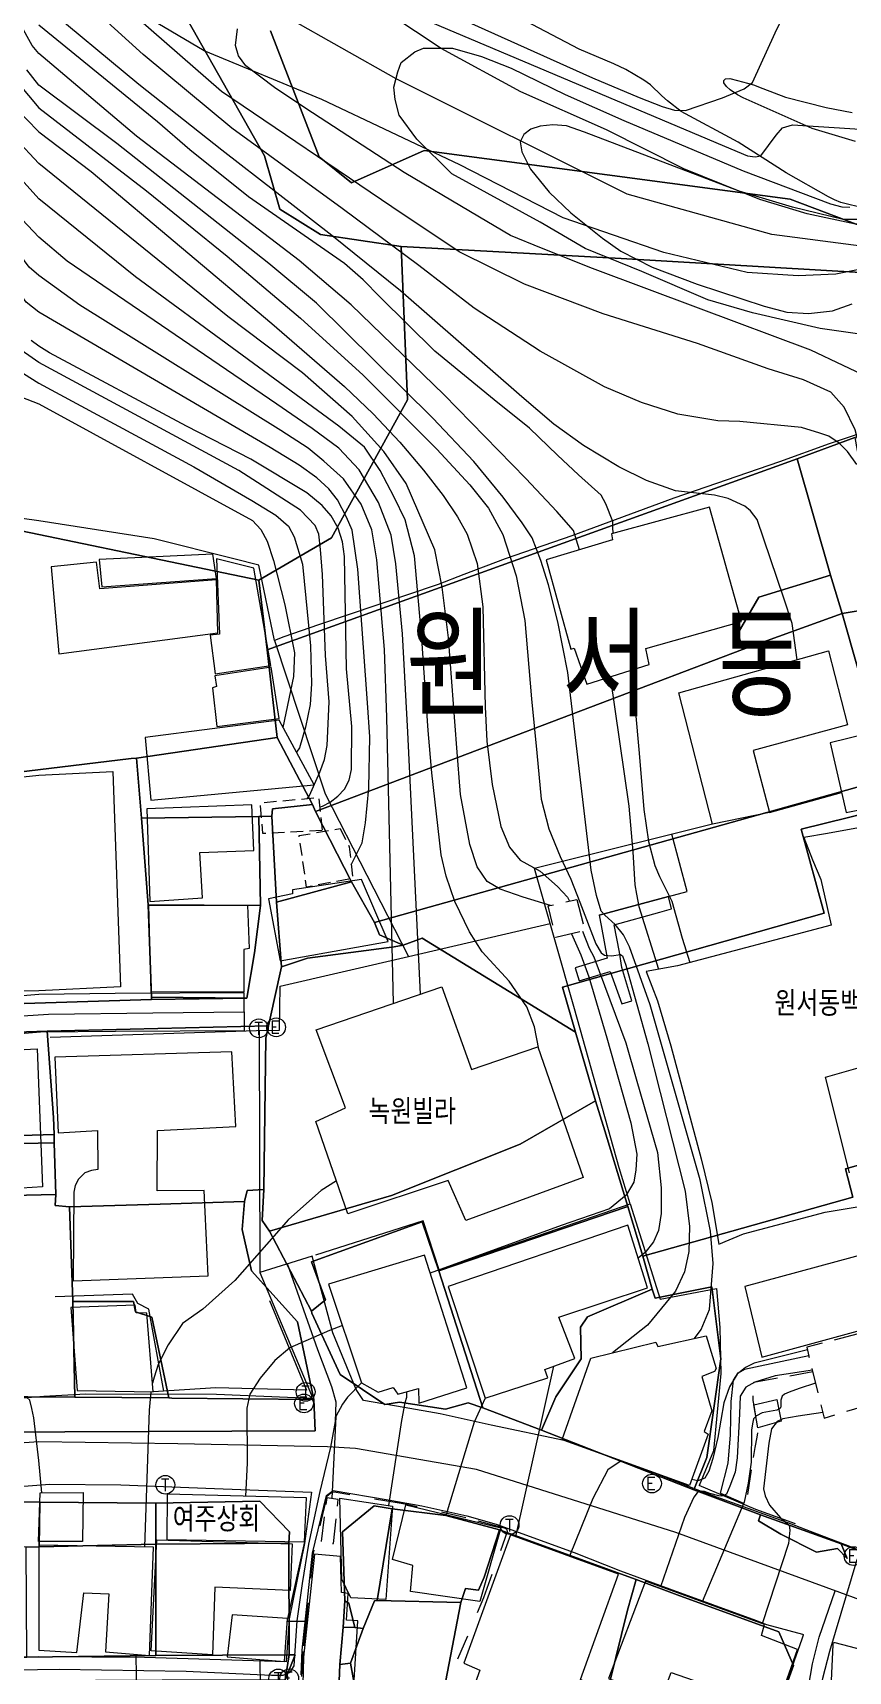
# Model space of a CAD drawing. Header units: feet. Extents: x 197796 to 199821, y 552499 to 555392.
# Drawn here: x 198932.3 to 198997.5, y 553707.9 to 553838.9 of the extents above; entities that cross this region are included whole.
import ezdxf

# ---------------------------------------------------------------- set-up
doc = ezdxf.new("R2010")
doc.units = ezdxf.units.FT
doc.header["$MEASUREMENT"] = 0
for name, pattern in [('ANYANG11', [1.5, 1, -0.5]), ('ANYANG3', [3, 2, -1]), ('ANYANG6', [4, 2, -2])]:
    doc.linetypes.add(name, pattern=pattern)
for name, color, linetype in [('AAA001', 7, 'CONTINUOUS'), ('AAA002', 7, 'CONTINUOUS'), ('AAA004', 7, 'ANYANG3'), ('AAA007', 7, 'ANYANG11'), ('AAA008', 7, 'CONTINUOUS'), ('AAC001', 7, 'CONTINUOUS'), ('AD002', 7, 'CONTINUOUS'), ('AD0022', 1, 'CONTINUOUS'), ('ADA085', 1, 'CONTINUOUS'), ('AE150', 7, 'CONTINUOUS'), ('AZ0202', 7, 'CONTINUOUS'), ('AZ0203', 7, 'CONTINUOUS'), ('AZ080', 1, 'CONTINUOUS'), ('AZ0801', 7, 'CONTINUOUS'), ('AZ081', 1, 'ANYANG3'), ('BA001', 5, 'CONTINUOUS'), ('BA002', 7, 'CONTINUOUS'), ('CAA001', 7, 'CONTINUOUS'), ('CAA002', 30, 'CONTINUOUS'), ('DZ001', 7, 'ANYANG6'), ('wipco_지적', 20, 'CONTINUOUS'), ('ZC002', 7, 'CONTINUOUS'), ('ZC251', 7, 'CONTINUOUS')]:
    doc.layers.add(name, color=color, linetype=linetype)
doc.styles.add('GHS', font='ROMANS', dxfattribs={"bigfont": 'NGSW.shx'})
doc.styles.add('NGSW', font='ROMANS.shx', dxfattribs={"bigfont": 'NGSW.shx'})

# ---------------------------------------------------------------- blocks, each defined once
blk = doc.blocks.new('AZ0202')
at = {"layer": 'AZ0202'}
blk.add_circle((0, 0), 0.75, dxfattribs=at)
at = {"layer": 'AZ0202', "style": 'GHS'}
blk.add_text('E', height=1, dxfattribs=at).set_placement((-0.5, -0.48))
blk = doc.blocks.new('AZ0203')
at = {"layer": 'AZ0203'}
blk.add_circle((0, 0), 0.75, dxfattribs=at)
at = {"layer": 'AZ0203', "style": 'GHS'}
blk.add_text('T', height=1, dxfattribs=at).set_placement((-0.36, -0.52))

msp = doc.modelspace()

# ---------------------------------------------------------------- linework, layer by layer
at = {"layer": 'AAA001', "color": 255, "flags": 128}
for points in [[(198988.96, 553791.84), (198986.41, 553800.98), (198978.56, 553798.84), (198978.66, 553798.38), (198973.34, 553796.77), (198975.32, 553789.62), (198975.58, 553789.71), (198976.6, 553786.83), (198981.58, 553788.41), (198981.33, 553789.68)], [(198937.65, 553794.44), (198937.39, 553796.58), (198933.75, 553796.21), (198934.37, 553789.24), (198947.09, 553790.93), (198946.98, 553795.16)], [(198946.99, 553795.29), (198946.7, 553797.23), (198937.6, 553796.8), (198937.82, 553794.61)], [(198949.96, 553796.09), (198946.98, 553796.86), (198947.21, 553790.82), (198946.48, 553790.74), (198946.88, 553787.64), (198951.33, 553788.31)], [(198951.35, 553788.19), (198946.86, 553787.5), (198946.99, 553786.64), (198946.65, 553786.52), (198947.02, 553783.43), (198952, 553784.07)], [(198954.79, 553778.77), (198951.98, 553783.94), (198941.27, 553782.57), (198941.73, 553777.55)], [(198949.96, 553773.53), (198949.8, 553777.17), (198941.4, 553776.86), (198941.65, 553769.43), (198945.87, 553769.73), (198945.66, 553773.35)], [(198960.71, 553766.25), (198958.59, 553771.2), (198953.06, 553770.37), (198953.07, 553770.05), (198951.15, 553769.65), (198952.08, 553764.7)], [(198949.47, 553769.14), (198949.59, 553765.68), (198949.18, 553765.6), (198949.16, 553762.22), (198941.76, 553762.2), (198941.57, 553769.15)], [(198946.31, 553739.51), (198946, 553746.33), (198942.24, 553746.29), (198942.27, 553751.14), (198948.53, 553751.46), (198948.21, 553757.43), (198934.04, 553756.99), (198934.31, 553750.94), (198937.46, 553751.14), (198937.5, 553748.01), (198936.99, 553747.92), (198936.45, 553747.73), (198935.95, 553747.23), (198935.69, 553746.73), (198935.56, 553746.2), (198935.53, 553739.11)], [(198981.45, 553738.54), (198979.88, 553743.55), (198965.52, 553738.65), (198968.47, 553729.71), (198973.47, 553731.34), (198973.25, 553732.02), (198975.64, 553732.88), (198974.36, 553736.2)], [(198963.61, 553741.15), (198955.95, 553738.84), (198958.57, 553730.95), (198959.91, 553730.2), (198961.1, 553730.56), (198961.48, 553730.03), (198963.14, 553730.49), (198963.17, 553729.33), (198967, 553730.55)], [(198941.92, 553730.22), (198941.4, 553736.52), (198940.56, 553736.54), (198940.47, 553737.17), (198935.34, 553736.96), (198935.85, 553730.33)], [(198974.62, 553726.41), (198976.92, 553732.91), (198982.13, 553734.2), (198982.28, 553733.84), (198986.15, 553734.7), (198986.94, 553732.09), (198986.8, 553731.85), (198985.79, 553731.46), (198986.6, 553728.7), (198985.99, 553727.04), (198986.31, 553726.85), (198984.82, 553722.74)], [(198936.33, 553722.18), (198936.27, 553718.26), (198932.75, 553718.25), (198932.89, 553722.14)], [(198961.07, 553721.08), (198960.52, 553713.61), (198957.73, 553713.74), (198957, 553715.23), (198956.85, 553721.73)], [(198969.73, 553719.36), (198968.03, 553713.45), (198962.5, 553714.26), (198962.69, 553716.34), (198961.05, 553716.82), (198962.12, 553721.19)], [(198932.77, 553709.56), (198935.82, 553709.37), (198936.37, 553714.14), (198938.37, 553714.06), (198938.11, 553709.44), (198941.63, 553709.15), (198941.94, 553717.81), (198932.77, 553717.96)], [(198953.03, 553718.07), (198952.88, 553714.33), (198946.85, 553714.6), (198946.66, 553709.19), (198941.75, 553709.51), (198942.2, 553718.38)], [(198979.14, 553715.63), (198970.5, 553718.8), (198966.76, 553708.52), (198968.04, 553707.97), (198966.3, 553703.15), (198970.05, 553701.61), (198969.87, 553701.26), (198973.95, 553699.73), (198976.78, 553706.9), (198976.1, 553707.23)], [(198957.52, 553714.09), (198956.98, 553714.18), (198956.89, 553717.05), (198954.81, 553717.24), (198953.95, 553709.01), (198953.82, 553704.67), (198954.35, 553701.98), (198958.56, 553702.7), (198958, 553707.17), (198958.28, 553711.91), (198957.37, 553711.95)], [(198981.3, 553715.07), (198978.34, 553707.31), (198982.56, 553705.75), (198983.35, 553707.78), (198991.77, 553704.84), (198993.44, 553709.62), (198990.57, 553710.73), (198990.8, 553711.61)], [(198952.43, 553708.67), (198952.67, 553712.1), (198948.24, 553712.4), (198947.83, 553709.02)]]:
    msp.add_lwpolyline(points, close=True, dxfattribs=at)
at = {"layer": 'AAA002', "color": 255, "flags": 128}
for points in [[(198932.77, 553762.31), (198930.31, 553762.25), (198929.5, 553779.2), (198932.78, 553779.56), (198938.7, 553779.84), (198939.31, 553762.61)], [(198972.68, 553757.83), (198976.31, 553747.37), (198966.93, 553743.93), (198965.52, 553747.14), (198957.49, 553744.45), (198954.93, 553751.86), (198957.29, 553752.94), (198954.94, 553759.17), (198965, 553762.62), (198967.37, 553756)]]:
    msp.add_lwpolyline(points, close=True, dxfattribs=at)
msp.add_lwpolyline([(198933.07, 553746.63), (198920.64, 553745.81), (198920.01, 553757.02), (198932.64, 553757.66), (198933.07, 553746.63)], dxfattribs=at)
at = {"layer": 'AAA004', "color": 255, "flags": 128}
for points in [[(198975.79, 553769.6), (198976.46, 553767.12), (198974.11, 553766.57), (198973.52, 553769.09)], [(198998.31, 553734.87), (198994.19, 553733.79), (198995.58, 553728.12), (198999.81, 553729.4)], [(198956.33, 553718.09), (198956.71, 553721.61), (198955.8, 553721.76), (198955.34, 553718.17)]]:
    msp.add_lwpolyline(points, close=True, dxfattribs=at)
at = {"layer": 'AAA007', "color": 255, "flags": 128}
for points in [[(198955.47, 553775.16), (198955.17, 553777.74), (198950.47, 553777.31), (198950.65, 553774.9)], [(198956.87, 553775.29), (198957.59, 553773.82), (198957.88, 553771.29), (198954.19, 553770.59), (198953.59, 553774.71)]]:
    msp.add_lwpolyline(points, close=True, dxfattribs=at)
at = {"layer": 'AAA008', "color": 255, "flags": 128}
for points in [[(198995.94, 553789.48), (198997.44, 553783.58), (198989.91, 553781.51), (198991.22, 553776.57), (198986.66, 553775.63), (198983.96, 553786.14)], [(199000.29, 553783.16), (198996.05, 553782.13), (198997.34, 553776.56), (199001.59, 553777.41)], [(198989.24, 553738.66), (198990.59, 553733.01), (199008.09, 553737.78), (199006.65, 553743.38)], [(198954.01, 553718.24), (198954.17, 553721.75), (198943.03, 553722.04), (198943, 553718.41)]]:
    msp.add_lwpolyline(points, close=True, dxfattribs=at)
for points in [[(198999.2, 553775.49), (198995.85, 553774.89), (198993.96, 553774.56), (198994.65, 553772.77), (198995.31, 553771.21), (198996.13, 553767.54), (198983.86, 553764.3), (198981.35, 553763.85), (198982.24, 553761.5), (198983.32, 553757.89), (198985.75, 553748.86), (198986.59, 553745.36), (198987.16, 553742.04), (198989.13, 553742.85), (198995.67, 553744.6), (198998.37, 553745.05)], [(198997.61, 553747.75), (198995.7, 553755.4), (199001.84, 553757.15)]]:
    msp.add_lwpolyline(points, dxfattribs=at)
at = {"layer": 'AAC001', "color": 255}
msp.add_lwpolyline([(199006.35, 553809.74), (199000.32, 553807.49), (198995.98, 553806.06), (198992.01, 553804.62), (198983.57, 553801.7), (198975.39, 553798.7), (198970.07, 553796.86), (198966.75, 553795.61), (198964.71, 553794.8), (198955.15, 553791.56), (198952.36, 553790.6), (198951.63, 553790.33), (198950.36, 553796.34), (198948.36, 553796.86), (198941.99, 553798.45), (198932.78, 553799.9), (198925.69, 553800.87), (198912.93, 553802.84)], dxfattribs=at)
at = {"layer": 'AAC001', "color": 255, "flags": 128}
for points in [[(198951.63, 553790.33), (198955.68, 553778.05), (198962.33, 553765.05)], [(198991.22, 553776.57), (198996.96, 553778.17)], [(198986.66, 553775.63), (198982.49, 553774.6), (198974.44, 553772.6), (198972.41, 553772.09)], [(198980.06, 553745.26), (198979.18, 553748.14), (198975.62, 553760.86), (198972.41, 553772.09)], [(198962.33, 553765.05), (198973.66, 553767.69)], [(198952.01, 553759.14), (198952.08, 553762.66), (198962.33, 553765.05)], [(198933.67, 553758.6), (198950.18, 553759.13)], [(198950.18, 553759.13), (198952.01, 553759.14)], [(198950.39, 553759.13), (198950.44, 553739.78)], [(198964.79, 553739.98), (198980.06, 553745.26), (198982.47, 553737.63), (198986.97, 553738.49), (198987.24, 553735.37), (198987.33, 553731.7), (198986.73, 553725.5), (198985.58, 553722.73)], [(198964.79, 553739.98), (198963.52, 553743.89), (198954.91, 553741.16)], [(198942.77, 553730.27), (198941.58, 553736.83), (198940.68, 553737.3), (198940.27, 553738.05), (198934.08, 553737.83)], [(198951.21, 553737.54), (198954.19, 553730.35), (198946.92, 553730.54), (198941.92, 553730.22)], [(198993.29, 553719.67), (198990.11, 553720.81), (198985.58, 553722.73)], [(198954.01, 553718.24), (198952.67, 553712.1)]]:
    msp.add_lwpolyline(points, dxfattribs=at)
at = {"layer": 'AD002', "color": 255, "flags": 128}
for points in [[(198915.25, 553795.19), (198915.09, 553791.92), (198913.55, 553784.44), (198911.5, 553784.58), (198910.96, 553778.91), (198910.55, 553773.13), (198910.49, 553771.72), (198910.43, 553770.33), (198909.58, 553760.05), (198909.51, 553759.59), (198909.54, 553759.06), (198914.5, 553759.14), (198918.75, 553759.22), (198920.79, 553759.61), (198933.54, 553760.43), (198941.9, 553760.53), (198949.2, 553760.63)], [(198908.41, 553703.8), (198908.36, 553705.31), (198908.27, 553707.94), (198912.22, 553707.98), (198918.6, 553708.08), (198921.74, 553708.01), (198929.16, 553707.97), (198934.41, 553708.05), (198944.56, 553707.88), (198951.39, 553707.57), (198952.31, 553707.57), (198952.87, 553707.8), (198953.18, 553708.32), (198953.43, 553711.9), (198953.86, 553714.9), (198954.37, 553718.04), (198955.28, 553722.26), (198956.12, 553725.81), (198956.51, 553727.86), (198956.54, 553729.4), (198956.21, 553730.62), (198955.09, 553733.59), (198952.66, 553740.46)], [(199046.21, 553706.99), (199039.15, 553709.86), (199038.02, 553710.21), (199033.28, 553710.19), (199011.07, 553710.64), (199007.79, 553710.77), (198999.03, 553713.38), (198983.71, 553718.97), (198967.78, 553724.01), (198958.09, 553725.68), (198955.85, 553725.83), (198943.9, 553726.06), (198932.77, 553726.23), (198924.94, 553725.7)], [(198993.9, 553704.12), (198994.64, 553708.47), (198995.18, 553710.6), (198996.47, 553714.31)]]:
    msp.add_lwpolyline(points, dxfattribs=at)
at = {"layer": 'AD0022', "color": 255}
for points in [[(198926.82, 553758.52), (198932.91, 553759.01), (198938.9, 553759.08), (198949.21, 553759.13), (198949.2, 553762.13), (198938.87, 553762.08), (198932.77, 553762.01), (198926.62, 553761.51)], [(199000.12, 553716.87), (198997.3, 553717.99), (198994.84, 553718.91), (198992.97, 553719.63), (198986.05, 553722.16), (198981.96, 553723.74), (198974.8, 553726.32), (198968.94, 553727.56), (198964.88, 553728.46), (198961.99, 553728.97), (198958.74, 553729.53), (198958.16, 553730.41), (198956.29, 553734.95), (198954.63, 553741.07), (198950.44, 553739.78), (198954.58, 553729.96), (198954.55, 553729.7), (198946.98, 553730), (198936.53, 553730.05), (198933.16, 553729.84), (198924.91, 553729.19)]]:
    msp.add_lwpolyline(points, dxfattribs=at)
at = {"layer": 'AD0022', "color": 255, "flags": 128}
msp.add_lwpolyline([(198932.76, 553709.02), (198927.36, 553708.95), (198923.5, 553709.02), (198918.76, 553709.07), (198911.58, 553708.93), (198910.33, 553708.97), (198910.26, 553713.75), (198910.25, 553714.7), (198910.11, 553721.66), (198910.12, 553721.98), (198918.67, 553722.15), (198922.97, 553722.1), (198925.35, 553722.2), (198933.65, 553722.85), (198939.32, 553722.78), (198946.81, 553722.5), (198954.59, 553722.19), (198954.01, 553718.1), (198952.8, 553712.06), (198952.56, 553708.62), (198941.21, 553708.97)], close=True, dxfattribs=at)
for points in [[(198953.75, 553707.59), (198953.82, 553709.56), (198954.65, 553717.32), (198955.79, 553721.93), (198956.32, 553722.33), (198960.7, 553721.58), (198963.41, 553721.1), (198966.99, 553720.3), (198969.34, 553719.63), (198975.58, 553717.37), (198979.3, 553715.91), (198983.22, 553714.46), (198990.09, 553711.95), (198990.97, 553711.61), (198993.84, 553710.85), (198993.89, 553710.81), (198993.89, 553710.77), (198993.79, 553710.45), (198992.09, 553705.62)], [(198995.28, 553688.35), (198996.3, 553710), (198996.31, 553710.13), (198996.34, 553710.16), (198996.39, 553710.17), (198996.43, 553710.17), (199006, 553707.66)]]:
    msp.add_lwpolyline(points, dxfattribs=at)
at = {"layer": 'ADA085', "color": 255, "flags": 128}
for points in [[(199005.66, 553821.04), (199004.22, 553824.76), (199000.92, 553824.56), (199000.43, 553824.62), (198998.87, 553824.86), (198996.92, 553825.35), (198996.41, 553825.55), (198995.93, 553825.79), (198992.55, 553827.72), (198988.69, 553830.18), (198984.15, 553832.63), (198983.05, 553833.47), (198982.61, 553833.88), (198981.69, 553834.76), (198981.17, 553835.14), (198979.72, 553835.99), (198978.76, 553836.45), (198975.98, 553837.61), (198970.59, 553840.45)], [(198998.1, 553830.22), (198994.63, 553831.26), (198989.1, 553833.71), (198988.66, 553833.95), (198988.06, 553834.36), (198987.76, 553834.64), (198987.57, 553834.91), (198987.55, 553835.12), (198987.68, 553835.25), (198988.04, 553835.26), (198988.65, 553835.11), (198989.45, 553834.89), (198989.92, 553834.77), (198990.68, 553834.48), (198992.49, 553833.78), (198995.73, 553832.94), (198997.83, 553832.54)]]:
    msp.add_lwpolyline(points, dxfattribs=at)
at = {"layer": 'AE150', "color": 255, "flags": 128}
for points in [[(198983.36, 553768.85), (198983.12, 553769.84), (198977.58, 553768.35), (198977.75, 553767.53), (198978.23, 553764.9), (198975.68, 553764.14), (198975.98, 553763.1), (198978.46, 553763.85), (198979.39, 553761.25), (198980.21, 553761.49), (198979.41, 553764.17), (198979.2, 553765.4), (198978.78, 553767.59), (198982.45, 553768.59)], [(198989.96, 553729.18), (198991.8, 553729.61), (198992.15, 553727.87), (198990.27, 553727.35)]]:
    msp.add_lwpolyline(points, close=True, dxfattribs=at)
at = {"layer": 'AZ080', "color": 255, "flags": 128}
msp.add_lwpolyline([(198987.29, 553722.12), (198987.9, 553724.51), (198988.08, 553726.79), (198988.14, 553729.44), (198988.34, 553731.15), (198988.7, 553731.75), (198989.22, 553732.04), (198994.35, 553733.12)], dxfattribs=at)
at = {"layer": 'AZ0801', "color": 255, "flags": 128}
msp.add_lwpolyline([(198977.58, 553768.35), (198983.12, 553769.84), (198984.62, 553770.23), (198983.39, 553774.82)], dxfattribs=at)
at = {"layer": 'AZ081', "color": 255, "flags": 128}
msp.add_lwpolyline([(198987.29, 553722.12), (198989.3, 553721.24), (198989.4, 553721.48), (198990.05, 553725.78), (198990.22, 553726.6), (198990.31, 553727.15), (198989.97, 553729.13), (198989.91, 553729.52), (198989.89, 553730.44), (198989.96, 553731), (198994.67, 553731.84), (198994.35, 553733.12)], dxfattribs=at)
at = {"layer": 'BA001', "color": 255, "flags": 128}
for points in [[(199024.11, 553831.12), (199022.25, 553828.32), (199021.9, 553827.72), (199021.06, 553826.63), (199020.54, 553826.41), (199018.19, 553826.05), (199016.44, 553825.92), (199014.67, 553825.9), (199011.47, 553825.88), (199009.74, 553825.75), (199004.27, 553824.38), (199001.71, 553823.82), (198998.09, 553823.62), (198994.21, 553824.44), (198990.43, 553825.6), (198984.36, 553828.05), (198978.16, 553831.15), (198971.32, 553834.19), (198964.94, 553837.68), (198956.74, 553843.14), (198946.24, 553851.43), (198932.79, 553862.89)], [(199024.11, 553831.12), (199027.34, 553832.71), (199027.59, 553831.46), (199027.24, 553826.34), (199026.77, 553824.95), (199023.26, 553820.15), (199022.38, 553819.37), (199021.45, 553819.12), (199020.08, 553819.16), (199017.8, 553820.02), (199013.35, 553822.8), (199012.93, 553822.81), (199004.88, 553821.31), (198996.52, 553819.63), (198993.51, 553819.48), (198989.43, 553819.75), (198982.75, 553821.35), (198974.72, 553824.12), (198966.43, 553828.36), (198955.41, 553833.58), (198946, 553837.47), (198932.79, 553845.29)]]:
    msp.add_lwpolyline(points, dxfattribs=at)
at = {"layer": 'BA002', "color": 255, "flags": 128}
msp.add_lwpolyline([(199025.58, 553831.84), (199025.36, 553830.62), (199023.14, 553825.32), (199020.68, 553823.47), (199017.23, 553823.47), (199013.54, 553823.93), (199007.14, 553823.24), (199004.44, 553822.78), (198998.53, 553821.86), (198991.39, 553822.78), (198979.82, 553826.01), (198961.36, 553835.24), (198948.32, 553842.62), (198932.79, 553854.62)], dxfattribs=at)
at = {"layer": 'CAA001', "color": 255, "flags": 128}
for points, elevation in [([(198973.7, 553769.13), (198971.5, 553769.79), (198969.66, 553770.42), (198968.63, 553771.04), (198967.82, 553772.21), (198967.23, 553774.01), (198966.49, 553778.01), (198966.2, 553781.74), (198965.53, 553790.52), (198965.02, 553794.59), (198964.43, 553797.56), (198962.14, 553802.88), (198960.37, 553805.43), (198957.84, 553808.24), (198953.86, 553811.73), (198947.88, 553816.22), (198932.78, 553828.47), (198930.94, 553830.45), (198928.62, 553833.63), (198926.84, 553836.52), (198923.01, 553844.14)], 55), ([(198978.71, 553798.88), (198978.69, 553799.38), (198978.69, 553799.84), (198978.13, 553801.24), (198977.75, 553801.95), (198975.94, 553803.58), (198974.25, 553805.14), (198972.01, 553807.29), (198969.19, 553809.58), (198964.43, 553813.45), (198960.06, 553817.79), (198958.71, 553819.17), (198957.22, 553820.47), (198949.55, 553825.81), (198944.86, 553829.57), (198942.26, 553831.81), (198932.78, 553839.54)], 50), ([(199002.9, 553814.18), (198995.25, 553815.28), (198989.86, 553816.52), (198986.28, 553817.56), (198981, 553819.83), (198976.46, 553821.66), (198972.87, 553823.79), (198965.8, 553827.65), (198963.01, 553830.42), (198961.58, 553832.34), (198961.26, 553833.58), (198961.16, 553834.57), (198961.48, 553835.81), (198961.74, 553836.55), (198962.85, 553837.39), (198963.53, 553837.69), (198965.86, 553837.69), (198968.18, 553837.04), (198970.55, 553836.1), (198974.88, 553833.98), (198979.57, 553831.9), (198989.1, 553827.88), (198996.1, 553825.23), (198997, 553825.01), (198997.63, 553824.98)], 45), ([(198955.25, 553777.01), (198955.47, 553777.07), (198956.06, 553777.38), (198956.69, 553777.86), (198957.23, 553778.43), (198957.58, 553779.14), (198957.78, 553779.99), (198957.8, 553783.43), (198957.38, 553788.06), (198957.21, 553797.03), (198957.07, 553798.2), (198956.7, 553799.31), (198956.14, 553800.28), (198955.43, 553801.11), (198954.21, 553802.13), (198949.73, 553804.82), (198944.58, 553807.46), (198933.63, 553813.32), (198932.78, 553813.86), (198932.15, 553814.3)], 60), ([(198980.25, 553787.99), (198980.46, 553784.85), (198980.79, 553781.31), (198981.17, 553776.81), (198981.54, 553774.25), (198982.04, 553772.31), (198982.41, 553771.45), (198983.4, 553769.47), (198984.23, 553766.52), (198984.85, 553764.56)], 50), ([(198975.38, 553766.87), (198976.13, 553765.18), (198976.77, 553763.42), (198978.21, 553758.53), (198980.11, 553751.74), (198980.6, 553749.24), (198980.51, 553747.99), (198980.37, 553746.99), (198979.75, 553745.95), (198978.42, 553744.87), (198974.56, 553743.54), (198964.07, 553739.72)], 55), ([(198957.05, 553735.53), (198956.01, 553735.13), (198952.84, 553733.74), (198951.66, 553732.72), (198950.47, 553731.33), (198949.65, 553730.03), (198949.4, 553728.91), (198949.44, 553724.52), (198949.31, 553721.88)], 55), ([(198994.24, 553733.58), (198989.99, 553732.52), (198989.28, 553732.17), (198988.62, 553731.63), (198988, 553730.62), (198987.55, 553729.34), (198987.09, 553726.58), (198986.67, 553724.89), (198986.36, 553723.87), (198986.04, 553723.32), (198985.49, 553723.11), (198984.99, 553723.21)], 50), ([(198979.34, 553724.71), (198978.27, 553724), (198977.09, 553721.7), (198975.22, 553717.07)], 50), ([(198952.65, 553711.87), (198954.25, 553711.88)], 55)]:
    msp.add_lwpolyline(points, dxfattribs=dict(at, elevation=elevation))
at = {"layer": 'CAA002', "color": 255, "flags": 128}
for points, elevation in [([(198993.43, 553788.78), (198993.02, 553791.67), (198992.35, 553793.71), (198990.22, 553800), (198989.69, 553800.7), (198989.24, 553801.06), (198987.89, 553801.67), (198986.82, 553801.94), (198983.69, 553802.29), (198981.38, 553803.11), (198979.15, 553804.2), (198976.33, 553805.91), (198973.96, 553807.62), (198971.4, 553809.8), (198961.71, 553818.29), (198956.2, 553822.71), (198947.42, 553829.53), (198940.78, 553834.79), (198932.79, 553841.39), (198932.05, 553842.21), (198928.93, 553848.14), (198927.97, 553849.92), (198924.01, 553858.16), (198917.63, 553874.89)], 49), ([(198972.75, 553757.64), (198972.41, 553759.42), (198971.79, 553761.02), (198970.39, 553763.07), (198968.24, 553765.41), (198967.22, 553767.02), (198966.05, 553769.43), (198965.36, 553771.47), (198964.94, 553773.18), (198964.21, 553779.74), (198963.91, 553783.12), (198963.4, 553790.45), (198962.81, 553797.08), (198962.07, 553799.98), (198961.19, 553801.77), (198960.08, 553803.91), (198958.83, 553805.78), (198956.76, 553807.46), (198940.51, 553819.41), (198932.78, 553825.63), (198930.39, 553828.27), (198926.13, 553834.01), (198914.52, 553854.63)], 56), ([(198963.3, 553762.04), (198962.29, 553782.99), (198961.85, 553790.86), (198961.33, 553796.46), (198960.96, 553798.73), (198959.93, 553801.36), (198958.39, 553803.98), (198956.76, 553805.71), (198954.64, 553807.28), (198951.8, 553809.21), (198935.05, 553820.67), (198932.78, 553822.58), (198931.44, 553823.98), (198922.92, 553835.31), (198912.55, 553853.92)], 57), ([(198902.56, 553847.62), (198906.51, 553837.95), (198907.8, 553835.27), (198910.37, 553830.25), (198913.56, 553824.5), (198914.48, 553823.02), (198917.11, 553819.66), (198918.25, 553818.45), (198919.93, 553817.05), (198922.25, 553814.39), (198924.16, 553812.61), (198926.22, 553811.61), (198929.76, 553810.43), (198932.78, 553809.25), (198949.87, 553799.92), (198950.52, 553799.2), (198951.03, 553798.25), (198951.54, 553796.71), (198952.45, 553793.18), (198953.21, 553789.33), (198953.15, 553787.45), (198952.29, 553783.37)], 63), ([(198957.76, 553772.37), (198958.62, 553774.14), (198958.91, 553775.74), (198959.17, 553778.51), (198959.25, 553782.61), (198959.05, 553785.32), (198958.29, 553796.02), (198957.83, 553799.13), (198957.39, 553800.18), (198956.66, 553801.58), (198955.97, 553802.46), (198955, 553803.34), (198953.58, 553804.33), (198951.28, 553805.75), (198932.78, 553816.57), (198931.77, 553817.38), (198929.25, 553820.9), (198919.25, 553833.5), (198911.59, 553846.4)], 59), ([(199003.98, 553797.09), (199002.27, 553797.02), (199000.69, 553797.02), (199000.49, 553797.05), (199000.18, 553797.31), (199000.08, 553797.82), (198999.64, 553800.1), (198999.77, 553800.74), (198998.06, 553807.17), (198997.18, 553808.99), (198996.12, 553810.18), (198993.93, 553811.17), (198991.11, 553812.04), (198985.45, 553814.07), (198977.9, 553816.44), (198971.61, 553818.82), (198966.38, 553821.4), (198961, 553825.01), (198947.37, 553834.22), (198932.79, 553846.97)], 47), ([(198961.15, 553761.3), (198960.61, 553784.17), (198960.42, 553789.6), (198959.99, 553794.58), (198959.8, 553796.76), (198959.4, 553799.16), (198958.56, 553801.22), (198957.14, 553803.25), (198955.57, 553804.66), (198954.32, 553805.69), (198952.12, 553807.11), (198936.06, 553817.13), (198932.78, 553819.5), (198932, 553820.18), (198929.84, 553823.11), (198921.09, 553834.4), (198914.75, 553845.15)], 58), ([(198998.2, 553804.39), (198997.45, 553805.44), (198996.77, 553806.11), (198995.95, 553806.66), (198995.23, 553806.91), (198993.76, 553807.36), (198988.83, 553807.83), (198987.09, 553807.88), (198983.87, 553808.42), (198980.96, 553809.36), (198978, 553810.6), (198972.88, 553813.47), (198967.6, 553816.89), (198963.16, 553820.31), (198957.03, 553824.86), (198948.21, 553831.3), (198941.11, 553837.2), (198932.79, 553844.76)], 48), ([(198976, 553797.57), (198975.53, 553799.11), (198974.21, 553800.64), (198971.72, 553803.27), (198965.16, 553810), (198957.76, 553817.16), (198953.59, 553820.7), (198940.57, 553830.65), (198932.78, 553837.27), (198932.24, 553837.9), (198930.31, 553841.38)], 51), ([(198959.28, 553841.86), (198988.12, 553829.63), (198989.44, 553829.09), (198990.05, 553828.99), (198990.52, 553829.07), (198991.74, 553830.74), (198992.25, 553831.32), (198993.04, 553831.56), (198998.46, 553831.22), (199003.52, 553831.13), (199009.64, 553831.21), (199012.06, 553831.28), (199014.06, 553831.42), (199015.9, 553831.71), (199019.47, 553832.75), (199020.81, 553833.26), (199022, 553833.87), (199022.42, 553834.68), (199022.7, 553836.11), (199022.77, 553836.89), (199022.19, 553838.78), (199021.46, 553840.78)], 46), ([(198954.24, 553777.66), (198954.41, 553777.92), (198955.25, 553779.78), (198955.61, 553780.8), (198955.82, 553781.93), (198955.98, 553785.4), (198955.71, 553789.11), (198955.46, 553795.59), (198955.31, 553797.59), (198955.17, 553798.83), (198954.87, 553799.52), (198953.7, 553800.75), (198948.78, 553803.92), (198932.78, 553812.55), (198930.82, 553813.91), (198928.68, 553815.81), (198926.66, 553817.93), (198919.35, 553826.5), (198917.96, 553828.48), (198916.84, 553830.39), (198915.6, 553832.25), (198911.69, 553837.38), (198909.84, 553840.36)], 61), ([(198967.14, 553839.78), (198977.06, 553835.33), (198980.79, 553833.74), (198982.63, 553833.02), (198983.6, 553832.73), (198984.49, 553832.71), (198987.45, 553833.73), (198989.18, 553834.45), (198989.85, 553834.95), (198991.67, 553838.91), (198992.39, 553840.39)], 47), ([(198908.4, 553839.46), (198909.56, 553837.01), (198912.68, 553831.52), (198916.86, 553825.5), (198918.62, 553823.23), (198924.39, 553817.11), (198927.58, 553814.25), (198928.05, 553813.87), (198932.78, 553810.89), (198945.18, 553804.2), (198949.81, 553801.51), (198951.72, 553800.34), (198952.74, 553799.45), (198953.18, 553798.62), (198953.85, 553796.42), (198954.5, 553789.89), (198954.57, 553786.86), (198954.47, 553785.2), (198954.1, 553783.39), (198953.63, 553781.73), (198953.37, 553781.38)], 62), ([(199006.3, 553802.24), (199004.14, 553806.76), (199003.43, 553808.32), (199002.78, 553809.2), (198999.68, 553811.08), (198994.51, 553813.55), (198985.54, 553816.91), (198977.04, 553820.08), (198972.98, 553821.71), (198970.5, 553822.7), (198967.3, 553824.61), (198961.99, 553827.76), (198954.13, 553832.88), (198951.63, 553834.56), (198949.32, 553836.28), (198948.75, 553837.07), (198948.51, 553837.9), (198948.67, 553839.23)], 46), ([(198985.2, 553734.49), (198985.75, 553735.21), (198986.42, 553736.82), (198986.71, 553740.48), (198986.5, 553743.08), (198985.66, 553747.19), (198983.84, 553753.53), (198981.66, 553761.18), (198980, 553765.83), (198979.53, 553766.77), (198978.87, 553767.61), (198978.03, 553768.34), (198977.75, 553768.67), (198977.37, 553769.91), (198976.94, 553771.96), (198975.07, 553787.77), (198974.29, 553791.82), (198973.53, 553794.76), (198972.92, 553796.72), (198972.23, 553798.52), (198971.44, 553799.74), (198969.92, 553801.79), (198967.57, 553804.63), (198964.27, 553808.11), (198954.98, 553817.31), (198951.18, 553820.46), (198939.02, 553830.08), (198932.78, 553834.74), (198931.8, 553835.95)], 52), ([(198931.12, 553834.9), (198932.78, 553832.91), (198941.38, 553826.27), (198947.83, 553821.06), (198953.69, 553816.1), (198958.7, 553811.53), (198964.59, 553805.61), (198967.23, 553802.77), (198968.74, 553800.9), (198969.87, 553798.79), (198970.96, 553795.49), (198971.63, 553791.91), (198972.18, 553785.66), (198972.6, 553781.33), (198972.96, 553777.64), (198973.57, 553775.25), (198974.48, 553773.04), (198975.32, 553771.23), (198976.04, 553769.4), (198977.31, 553766.07), (198977.75, 553765.34), (198978.01, 553765.15), (198978.58, 553765.1), (198979.3, 553765.21), (198979.45, 553765.1), (198979.71, 553764.34), (198981.48, 553758.06), (198983.44, 553750.28), (198984.46, 553746.28), (198984.81, 553743.45), (198984.77, 553741.46), (198984.41, 553739.83), (198983.7, 553738.29), (198981.46, 553735.57), (198978.66, 553733.34)], 53), ([(198930.81, 553833.02), (198932.78, 553831), (198936.97, 553827.82), (198951.41, 553815.68), (198957.23, 553810.63), (198959.52, 553808.44), (198961.64, 553806.18), (198963.55, 553803.95), (198965.11, 553801.92), (198966.25, 553800.22), (198967.02, 553798.81), (198967.84, 553796.47), (198968.27, 553793.02), (198968.46, 553785.01), (198968.61, 553782.27), (198969.02, 553778.81), (198969.73, 553775.44), (198970.41, 553773.79), (198971.26, 553772.76), (198972.87, 553771.86), (198974.26, 553770.64), (198975.06, 553769.78), (198975.21, 553769.47)], 54), ([(198998.66, 553823.98), (198997.09, 553823.99), (198993.05, 553824.97), (198988.78, 553826.25), (198976.4, 553830.98), (198974.98, 553831.48), (198973.87, 553831.56), (198972.88, 553831.46), (198972.12, 553831.21), (198971.55, 553830.8), (198971.27, 553830.21), (198971.39, 553829.39), (198972.1, 553828.01), (198973.59, 553826.17), (198975.31, 553824.51), (198977.85, 553822.5), (198979.32, 553821.47), (198981.82, 553820.19), (198985.42, 553818.82), (198990.79, 553817.06), (198992.59, 553816.57), (198994.32, 553816.48), (198996.24, 553816.68), (198997.83, 553817.25)], 44), ([(198978.46, 553787.42), (198979.97, 553777.07), (198980.28, 553773.42), (198980.43, 553770.78), (198980.57, 553770.02), (198980.77, 553769.05), (198982.32, 553764.02)], 51), ([(198976.25, 553767.07), (198976.79, 553765.72), (198977.17, 553765.02), (198979.71, 553758.15), (198980.6, 553755.07), (198982.24, 553749.36), (198982.55, 553746.53), (198982.55, 553744.49), (198982.33, 553743.12), (198981.93, 553742.21), (198981.26, 553741.37), (198980.71, 553740.91)], 54), ([(198956.57, 553747.11), (198955.34, 553746.32), (198952.74, 553744), (198948.46, 553739.14), (198945.88, 553736.83), (198944.27, 553735.7), (198943.11, 553733.99), (198942.32, 553732.4), (198941.99, 553731.39), (198941.86, 553730.93)], 56), ([(198973.94, 553732.27), (198970.9, 553718.65)], 51), ([(198994.64, 553731.97), (198991.65, 553731.51), (198990.04, 553730.99), (198989.31, 553730.6), (198988.86, 553729.88), (198988.81, 553728.47), (198988.63, 553724.94), (198988.45, 553723.79), (198988.04, 553722.68), (198987.77, 553722.04), (198987.61, 553721.93), (198987.39, 553721.87), (198987.16, 553721.9), (198986.45, 553722.1), (198986.02, 553722.25), (198985.79, 553722.27), (198985.59, 553722.25), (198985.42, 553722.15), (198985.17, 553721.81), (198984.4, 553720.17), (198982.48, 553714.64)], 49), ([(198933.01, 553722.14), (198932.77, 553724.74), (198932.38, 553728.14), (198932.2, 553728.89), (198932.06, 553729.56), (198931.82, 553729.77), (198931.38, 553729.75)], 57), ([(198941.72, 553730.22), (198941.6, 553728.75), (198941.23, 553717.82)], 56), ([(198958.57, 553730.95), (198957.46, 553729.79), (198957.05, 553729.24), (198956.53, 553728.26), (198956.21, 553721.69)], 54), ([(198962.18, 553730.22), (198962.17, 553729.77), (198962.05, 553729.35), (198961.79, 553727.92), (198960.73, 553721.13)], 53), ([(198994.89, 553730.93), (198993.59, 553730.5), (198992.77, 553730.2), (198992.4, 553730.05), (198992.21, 553729.87), (198992.12, 553729.55), (198992.12, 553729.09), (198992.08, 553728.94), (198992.02, 553728.87), (198991.8, 553728.76), (198990.61, 553728.54), (198990.18, 553728.3), (198989.93, 553728.07), (198989.85, 553727.67), (198989.78, 553727.17), (198989.73, 553724.61), (198989.51, 553722.91), (198989.19, 553721.41), (198985.83, 553713.42)], 48), ([(198968.47, 553729.71), (198967.59, 553727.8), (198965.36, 553720.41)], 52), ([(198995.47, 553728.58), (198993.5, 553728.29), (198992.28, 553728.06), (198991.82, 553727.85), (198991.36, 553727.26), (198991.15, 553726.11), (198990.74, 553722.46), (198990.85, 553721.91), (198991.22, 553721.16), (198992.08, 553720.16), (198992.77, 553719.55), (198992.83, 553719.15), (198992.72, 553718.1), (198990.61, 553711.68)], 47), ([(199008.03, 553726.88), (199005.16, 553725.5), (199004.29, 553724.99), (199003.91, 553724.62), (199003.51, 553723.91), (199003.18, 553718.34), (199002.96, 553717.41), (199002.69, 553717.22), (199002.24, 553717.03), (199000.88, 553717.01), (198998.95, 553717.29), (198998.65, 553717.31), (198998.43, 553717.24), (198998.2, 553716.79), (198996.02, 553709.47), (198995.44, 553707.3), (198995.24, 553706.15), (198995.24, 553704.53), (198995.32, 553702.44), (198995.72, 553700.54), (198995.91, 553700.02)], 46), ([(198940.53, 553709.24), (198940.57, 553705.72)], 57), ([(198950.46, 553708.82), (198950.48, 553706.57)], 56)]:
    msp.add_lwpolyline(points, dxfattribs=dict(at, elevation=elevation))
at = {"layer": 'DZ001', "color": 255}
msp.add_lwpolyline([(198964.73, 553705.2), (198968.37, 553713.77), (198970.25, 553719.05), (198970.23, 553719.18), (198970.1, 553719.29), (198969.84, 553719.38), (198966.92, 553720.15), (198962.17, 553721.22), (198961.59, 553721.31), (198956.4, 553722.21), (198956.22, 553722.18), (198955.99, 553722.02), (198955.79, 553721.84), (198955.76, 553721.74), (198955.7, 553721.44), (198954.71, 553717.32), (198954.14, 553711.89), (198953.9, 553709.45), (198953.74, 553706.6)], dxfattribs=at)
at = {"layer": 'wipco_지적', "color": 20}
for points in [[(198942.15, 553844.41), (198950.83, 553829.09), (198952.05, 553824.82), (198955.31, 553822.8), (198961.75, 553821.82), (198962.27, 553809.56), (198956.19, 553798.54), (198950.38, 553795.14), (198925.69, 553800.25), (198922.93, 553800.79), (198918.7, 553801.34), (198912.13, 553802.14), (198904.93, 553820.84), (198903.3, 553830.66), (198875.72, 553922.52)], [(199030.06, 553849.62), (199033.41, 553838.53), (199036.65, 553832.15), (199032.76, 553830.21), (199030.31, 553824.72), (199027.75, 553825.67), (199027.12, 553823.43), (199022.66, 553817.88), (199016.67, 553823.95), (199002.85, 553821.82), (198992.87, 553825.62), (198963.6, 553829.5), (198957.77, 553826.93), (198955.2, 553829), (198951.3, 553839.09)], [(199010.82, 553819.04), (198979.34, 553820.86), (198961.75, 553821.82), (198955.31, 553822.8), (198952.05, 553824.82), (198950.83, 553829.09), (198942.15, 553844.41)], [(198951.3, 553839.09), (198955.2, 553829), (198957.77, 553826.93), (198963.6, 553829.5), (198992.87, 553825.62), (199002.85, 553821.82)], [(198929.05, 553761.21), (198941.78, 553761.61), (198949.41, 553761.7), (198949.41, 553761.7), (198950.03, 553765.35), (198950.5, 553769.12), (198950.37, 553776.25), (198951.4, 553776.28), (198951.79, 553769.39), (198952.17, 553764.21), (198951.63, 553761.69), (198951.13, 553759.51), (198933.45, 553759.07), (198926.78, 553758.87)], [(198914.81, 553726.95), (198954.86, 553727.11), (198954.76, 553729.62), (198953.46, 553735.83), (198949.77, 553739.91), (198949.04, 553743.21), (198949.22, 553745.46), (198949.44, 553746.33), (198950.76, 553746.4), (198950.64, 553743.92), (198951.23, 553743.07), (198954.58, 553736.67), (198954.6, 553736.53), (198956.86, 553731.6), (198960.45, 553729.22), (198961.61, 553729.39), (198965.29, 553728.85), (198967.1, 553729.35), (198968.28, 553728.94), (198972.97, 553727.16), (198985.17, 553722.38), (198990.49, 553720.4), (198990.32, 553719.91), (198992.12, 553718.83), (198994.98, 553717.39), (198996.66, 553717.69), (198997.43, 553716.9), (198996.93, 553718.07), (198998.6, 553717.43)], [(198920.62, 553729.91), (198935.65, 553729.81), (198943.16, 553729.74), (198943.42, 553729.73), (198954.76, 553729.62), (198954.86, 553727.11), (198914.81, 553726.95)], [(198952.48, 553707.2), (198953.28, 553709.2), (198952.78, 553709.2), (198952.76, 553718.11), (198952.82, 553719.02), (198950.46, 553721.47), (198942.12, 553721.32), (198932.84, 553721.41), (198925.48, 553721.45)], [(198992.45, 553706.49), (198993.13, 553708.34), (198991.96, 553711.04), (198983.82, 553714), (198980.54, 553715.21), (198969.62, 553719.18), (198965.33, 553720.34), (198961.04, 553720.86), (198959.6, 553721.12), (198959.6, 553721.12), (198957.06, 553719.04), (198957.25, 553713.51), (198957.1, 553711.41), (198956.85, 553708.41), (198956.75, 553705.76)]]:
    msp.add_lwpolyline(points, dxfattribs=at)
for points in [[(198961.75, 553821.82), (198979.34, 553820.86), (199010.82, 553819.04), (199013.48, 553813.26), (199009.75, 553810.66), (199008.61, 553807.34), (199007.24, 553806.81), (199006.25, 553809.6), (199002.98, 553808.31), (198998.04, 553806.55), (198993.42, 553804.86), (198951.04, 553789.57), (198950.38, 553795.14), (198956.19, 553798.54), (198962.27, 553809.56), (198961.75, 553821.82)], [(198998.04, 553806.55), (198999.83, 553796.55), (198999.9, 553796.13), (198999.29, 553792.85), (198997.02, 553792.47), (198996.09, 553795.54), (198993.42, 553804.86), (198998.04, 553806.55)], [(198993.42, 553804.86), (198996.09, 553795.54), (198990.35, 553793.79), (198988.71, 553790.93), (198989.05, 553789.59), (198954.9, 553776.63), (198954.65, 553777.21), (198951.83, 553782.57), (198951.04, 553789.57), (198993.42, 553804.86)], [(198950.38, 553795.14), (198951.04, 553789.57), (198951.83, 553782.57), (198940.59, 553780.9), (198940.16, 553780.89), (198928.05, 553779.42), (198925.17, 553781.61), (198923.75, 553782.87), (198924.42, 553788.72), (198924.99, 553794.78), (198925.69, 553800.25), (198950.38, 553795.14)], [(199003.56, 553797.92), (199004.1, 553795), (199003.02, 553794.69), (199003.06, 553793.41), (199001.9, 553793.04), (199003.08, 553787.83), (199004.88, 553788.29), (199007.06, 553780.15), (199006.3, 553779.94), (199002.82, 553779.52), (199000.79, 553779.28), (198997.02, 553792.47), (198999.29, 553792.85), (198999.9, 553796.13), (198999.83, 553796.55), (199003.56, 553797.92)], [(198996.09, 553795.54), (198997.02, 553792.47), (198989.05, 553789.59), (198988.71, 553790.93), (198990.35, 553793.79), (198996.09, 553795.54)], [(198989.05, 553789.59), (198997.02, 553792.47), (199000.79, 553779.28), (198998.88, 553778.78), (198959.61, 553767.76), (198957.77, 553771.02), (198954.9, 553776.63), (198989.05, 553789.59)], [(198940.59, 553780.9), (198951.83, 553782.57), (198954.65, 553777.21), (198951.47, 553776.86), (198951.4, 553776.28), (198950.37, 553776.25), (198940.98, 553776.1), (198940.59, 553780.9)], [(198928.05, 553779.42), (198940.16, 553780.89), (198940.59, 553780.9), (198940.98, 553776.1), (198941.52, 553769.17), (198941.78, 553761.8), (198941.78, 553761.61), (198929.05, 553761.21), (198928.05, 553779.42)], [(199000.79, 553779.28), (199002.82, 553779.52), (199002.96, 553777.46), (199001.42, 553777.13), (198993.73, 553775.24), (198995.59, 553768.5), (198974.66, 553762.58), (198975.69, 553758.99), (198963.44, 553766.52), (198961.91, 553765.96), (198960.03, 553766.78), (198959.61, 553767.76), (198998.88, 553778.78), (199000.79, 553779.28)], [(199002.82, 553779.52), (199006.3, 553779.94), (199007.5, 553768.34), (199008.52, 553764.85), (199010.09, 553765.15), (199011.55, 553765.44), (199011.75, 553764.07), (199012.58, 553758.65), (199013.71, 553753.59), (199013.93, 553752.77), (198997.28, 553748.06), (198997.88, 553745.8), (198981.07, 553741.08), (198979.89, 553745.05), (198978.03, 553751.09), (198977.29, 553753.5), (198975.69, 553758.99), (198974.66, 553762.58), (198995.59, 553768.5), (198993.73, 553775.24), (199001.42, 553777.13), (199002.96, 553777.46), (199002.82, 553779.52)], [(198954.9, 553776.63), (198957.77, 553771.02), (198951.79, 553769.39), (198951.4, 553776.28), (198951.47, 553776.86), (198954.65, 553777.21), (198954.9, 553776.63)], [(198950.37, 553776.25), (198950.5, 553769.12), (198941.52, 553769.17), (198940.98, 553776.1), (198950.37, 553776.25)], [(198951.79, 553769.39), (198957.77, 553771.02), (198959.61, 553767.76), (198960.03, 553766.78), (198961.91, 553765.96), (198961.19, 553765.81), (198954.26, 553764.92), (198952.17, 553764.21), (198951.79, 553769.39)], [(198941.52, 553769.17), (198950.5, 553769.12), (198950.03, 553765.35), (198949.41, 553761.7), (198941.78, 553761.8), (198941.52, 553769.17)], [(198961.91, 553765.96), (198963.44, 553766.52), (198975.69, 553758.99), (198977.29, 553753.5), (198971.26, 553750.03), (198960.98, 553745.93), (198951.23, 553743.07), (198950.64, 553743.92), (198950.76, 553746.4), (198950.92, 553758.52), (198951.13, 553759.51), (198951.63, 553761.69), (198952.17, 553764.21), (198954.26, 553764.92), (198961.19, 553765.81), (198961.91, 553765.96)], [(198949.41, 553761.7), (198941.78, 553761.61), (198941.78, 553761.8), (198949.41, 553761.7)], [(198926.78, 553758.87), (198933.45, 553759.07), (198933.95, 553752.16), (198934.01, 553750.8), (198926.91, 553750.59), (198926.78, 553758.87)], [(198933.45, 553759.07), (198951.13, 553759.51), (198950.92, 553758.52), (198950.76, 553746.4), (198949.44, 553746.33), (198949.22, 553745.46), (198942.47, 553745.24), (198935.23, 553745.02), (198934.08, 553745.13), (198934.12, 553746.02), (198933.99, 553750.13), (198934.01, 553750.8), (198933.95, 553752.16), (198933.45, 553759.07)], [(198979.89, 553745.05), (198964.77, 553739.89), (198963.43, 553743.83), (198954.58, 553740.62), (198955.7, 553737.58), (198954.58, 553736.67), (198951.23, 553743.07), (198960.98, 553745.93), (198971.26, 553750.03), (198977.29, 553753.5), (198978.03, 553751.09), (198979.89, 553745.05)], [(199014.35, 553751.39), (199015.94, 553746.14), (199014.73, 553746.01), (199014.86, 553737.04), (199016.03, 553737.47), (199016.24, 553734.68), (199007.6, 553732.29), (199007.57, 553728.97), (199000.53, 553728.66), (198998.6, 553717.43), (198996.93, 553718.07), (198990.49, 553720.4), (198985.17, 553722.38), (198986.19, 553724.97), (198987.33, 553732.87), (198986.59, 553738.63), (198982.06, 553737.71), (198981.82, 553738.45), (198981.07, 553741.08), (198997.88, 553745.8), (198997.28, 553748.06), (199013.93, 553752.77), (199014.35, 553751.39)], [(198926.91, 553750.59), (198934.01, 553750.8), (198933.99, 553750.13), (198919.84, 553749.86), (198919.86, 553750.37), (198926.91, 553750.59)], [(198933.99, 553750.13), (198934.12, 553746.02), (198920.03, 553745.7), (198919.84, 553749.86), (198933.99, 553750.13)], [(198934.12, 553746.02), (198934.08, 553745.13), (198935.23, 553745.02), (198935.49, 553737.46), (198935.65, 553729.81), (198920.62, 553729.91), (198920.03, 553745.7), (198934.12, 553746.02)], [(198949.22, 553745.46), (198949.04, 553743.21), (198949.77, 553739.91), (198953.46, 553735.83), (198954.76, 553729.62), (198943.42, 553729.73), (198943.16, 553729.74), (198941.81, 553736.19), (198940.51, 553736.62), (198940.34, 553737.46), (198935.49, 553737.46), (198935.23, 553745.02), (198942.47, 553745.24), (198949.22, 553745.46)], [(198981.07, 553741.08), (198981.82, 553738.45), (198976.65, 553736.22), (198976.1, 553735.41), (198976.15, 553732.86), (198974.11, 553729.83), (198972.97, 553727.16), (198968.28, 553728.94), (198964.77, 553739.89), (198979.89, 553745.05), (198981.07, 553741.08)], [(198954.58, 553736.67), (198955.7, 553737.58), (198954.58, 553740.62), (198963.43, 553743.83), (198964.77, 553739.89), (198968.28, 553728.94), (198967.1, 553729.35), (198965.29, 553728.85), (198961.61, 553729.39), (198960.45, 553729.22), (198956.86, 553731.6), (198954.6, 553736.53), (198954.58, 553736.67)], [(198972.97, 553727.16), (198974.11, 553729.83), (198976.15, 553732.86), (198976.1, 553735.41), (198976.65, 553736.22), (198981.82, 553738.45), (198982.06, 553737.71), (198986.59, 553738.63), (198987.33, 553732.87), (198986.19, 553724.97), (198985.17, 553722.38), (198972.97, 553727.16)], [(198935.49, 553737.46), (198940.34, 553737.46), (198940.51, 553736.62), (198941.81, 553736.19), (198943.16, 553729.74), (198935.65, 553729.81), (198935.49, 553737.46)], [(198925.48, 553721.45), (198932.84, 553721.41), (198932.8, 553717.83), (198931.75, 553717.79), (198926.39, 553717.83), (198925.42, 553717.87), (198925.48, 553721.45)], [(198932.84, 553721.41), (198942.12, 553721.32), (198942.14, 553718.03), (198932.8, 553717.83), (198932.84, 553721.41)], [(198942.12, 553721.32), (198950.46, 553721.47), (198952.82, 553719.02), (198952.76, 553718.11), (198942.14, 553718.03), (198942.12, 553721.32)], [(198961.04, 553720.86), (198959.83, 553713.53), (198959.62, 553713.51), (198958.72, 553711.3), (198958.04, 553711.37), (198957.56, 553713.31), (198957.25, 553713.51), (198957.06, 553719.04), (198959.6, 553721.12), (198961.04, 553720.86)], [(198961.04, 553720.86), (198965.33, 553720.34), (198969.62, 553719.18), (198968.38, 553715.4), (198967.94, 553714.37), (198966.89, 553714.5), (198966.53, 553713.38), (198959.83, 553713.53), (198961.04, 553720.86)], [(198990.32, 553719.91), (198990.49, 553720.4), (198996.93, 553718.07), (198997.43, 553716.9), (198996.66, 553717.69), (198994.98, 553717.39), (198992.12, 553718.83), (198990.32, 553719.91)], [(198932.8, 553717.83), (198942.14, 553718.03), (198942.14, 553709.13), (198931.82, 553709.01), (198931.75, 553717.79), (198932.8, 553717.83)], [(198942.14, 553718.03), (198952.76, 553718.11), (198952.78, 553709.2), (198942.14, 553709.13), (198942.14, 553718.03)], [(198969.62, 553719.18), (198980.54, 553715.21), (198979.86, 553712.75), (198977.96, 553705.09), (198977.88, 553704.7), (198974.92, 553699.33), (198969.22, 553700.58), (198967.12, 553702.36), (198965.79, 553704.08), (198965.15, 553706.31), (198966.53, 553713.38), (198966.89, 553714.5), (198967.94, 553714.37), (198968.38, 553715.4), (198969.62, 553719.18)], [(198980.54, 553715.21), (198983.82, 553714), (198991.96, 553711.04), (198993.13, 553708.34), (198992.45, 553706.49), (198992.25, 553705.19), (198989.91, 553705.76), (198984.5, 553707.06), (198984.49, 553706.67), (198984.2, 553705.95), (198979.63, 553704.64), (198977.96, 553705.09), (198979.86, 553712.75), (198980.54, 553715.21)], [(198957.25, 553713.51), (198957.56, 553713.31), (198958.04, 553711.37), (198957.1, 553711.41), (198957.25, 553713.51)], [(198959.83, 553713.53), (198966.53, 553713.38), (198965.15, 553706.31), (198965.79, 553704.08), (198967.12, 553702.36), (198969.22, 553700.58), (198968.51, 553698.63), (198963.81, 553700.63), (198958.76, 553702.73), (198958.2, 553705.76), (198957.69, 553708.52), (198958.72, 553711.3), (198959.62, 553713.51), (198959.83, 553713.53)], [(198957.1, 553711.41), (198958.04, 553711.37), (198958.72, 553711.3), (198957.69, 553708.52), (198956.85, 553708.41), (198957.1, 553711.41)], [(198952.78, 553709.2), (198952.48, 553707.2), (198947.07, 553707.16), (198942.63, 553707.16), (198931.95, 553707.11), (198925.14, 553707.11), (198920.28, 553707.14), (198918.91, 553707.18), (198912.77, 553707.12), (198913.4, 553708.87), (198920.01, 553708.96), (198920.71, 553708.96), (198926.75, 553709.01), (198931.82, 553709.01), (198942.14, 553709.13), (198952.78, 553709.2)], [(198952.78, 553709.2), (198953.28, 553709.2), (198952.48, 553707.2), (198952.78, 553709.2)], [(198957.69, 553708.52), (198958.2, 553705.76), (198958.76, 553702.73), (198956.61, 553702.31), (198956.75, 553705.76), (198956.85, 553708.41), (198957.69, 553708.52)]]:
    msp.add_lwpolyline(points, close=True, dxfattribs=at)

# ---------------------------------------------------------------- block references
at = {"layer": 'AZ0202', "color": 255}
for p in [(198951.75, 553759.38), (198953.98, 553729.3), (198981.81, 553722.89), (198997.93, 553717.09), (198952.8, 553707.31)]:
    msp.add_blockref('AZ0202', p, dxfattribs=at)
at = {"layer": 'AZ0203', "color": 255}
for p in [(198950.37, 553759.3), (198954.11, 553730.22), (198942.89, 553722.79), (198970.42, 553719.57), (198951.92, 553707.3)]:
    msp.add_blockref('AZ0203', p, dxfattribs=at)

# ---------------------------------------------------------------- texts
at = {"layer": 'ZC002', "style": 'NGSW'}
for s, p in [('원서동백홍범가', (198991.61, 553760.28)), ('녹원빌라', (198959.14, 553751.63)), ('여주상회', (198943.48, 553719.04))]:
    msp.add_text(s, height=2, dxfattribs=at).set_placement(p)
at = {"layer": 'ZC251', "style": 'NGSW'}
msp.add_text('원 서 동', height=8, dxfattribs=at).set_placement((198962.13, 553784.25))

doc.saveas('drawing.dxf')
